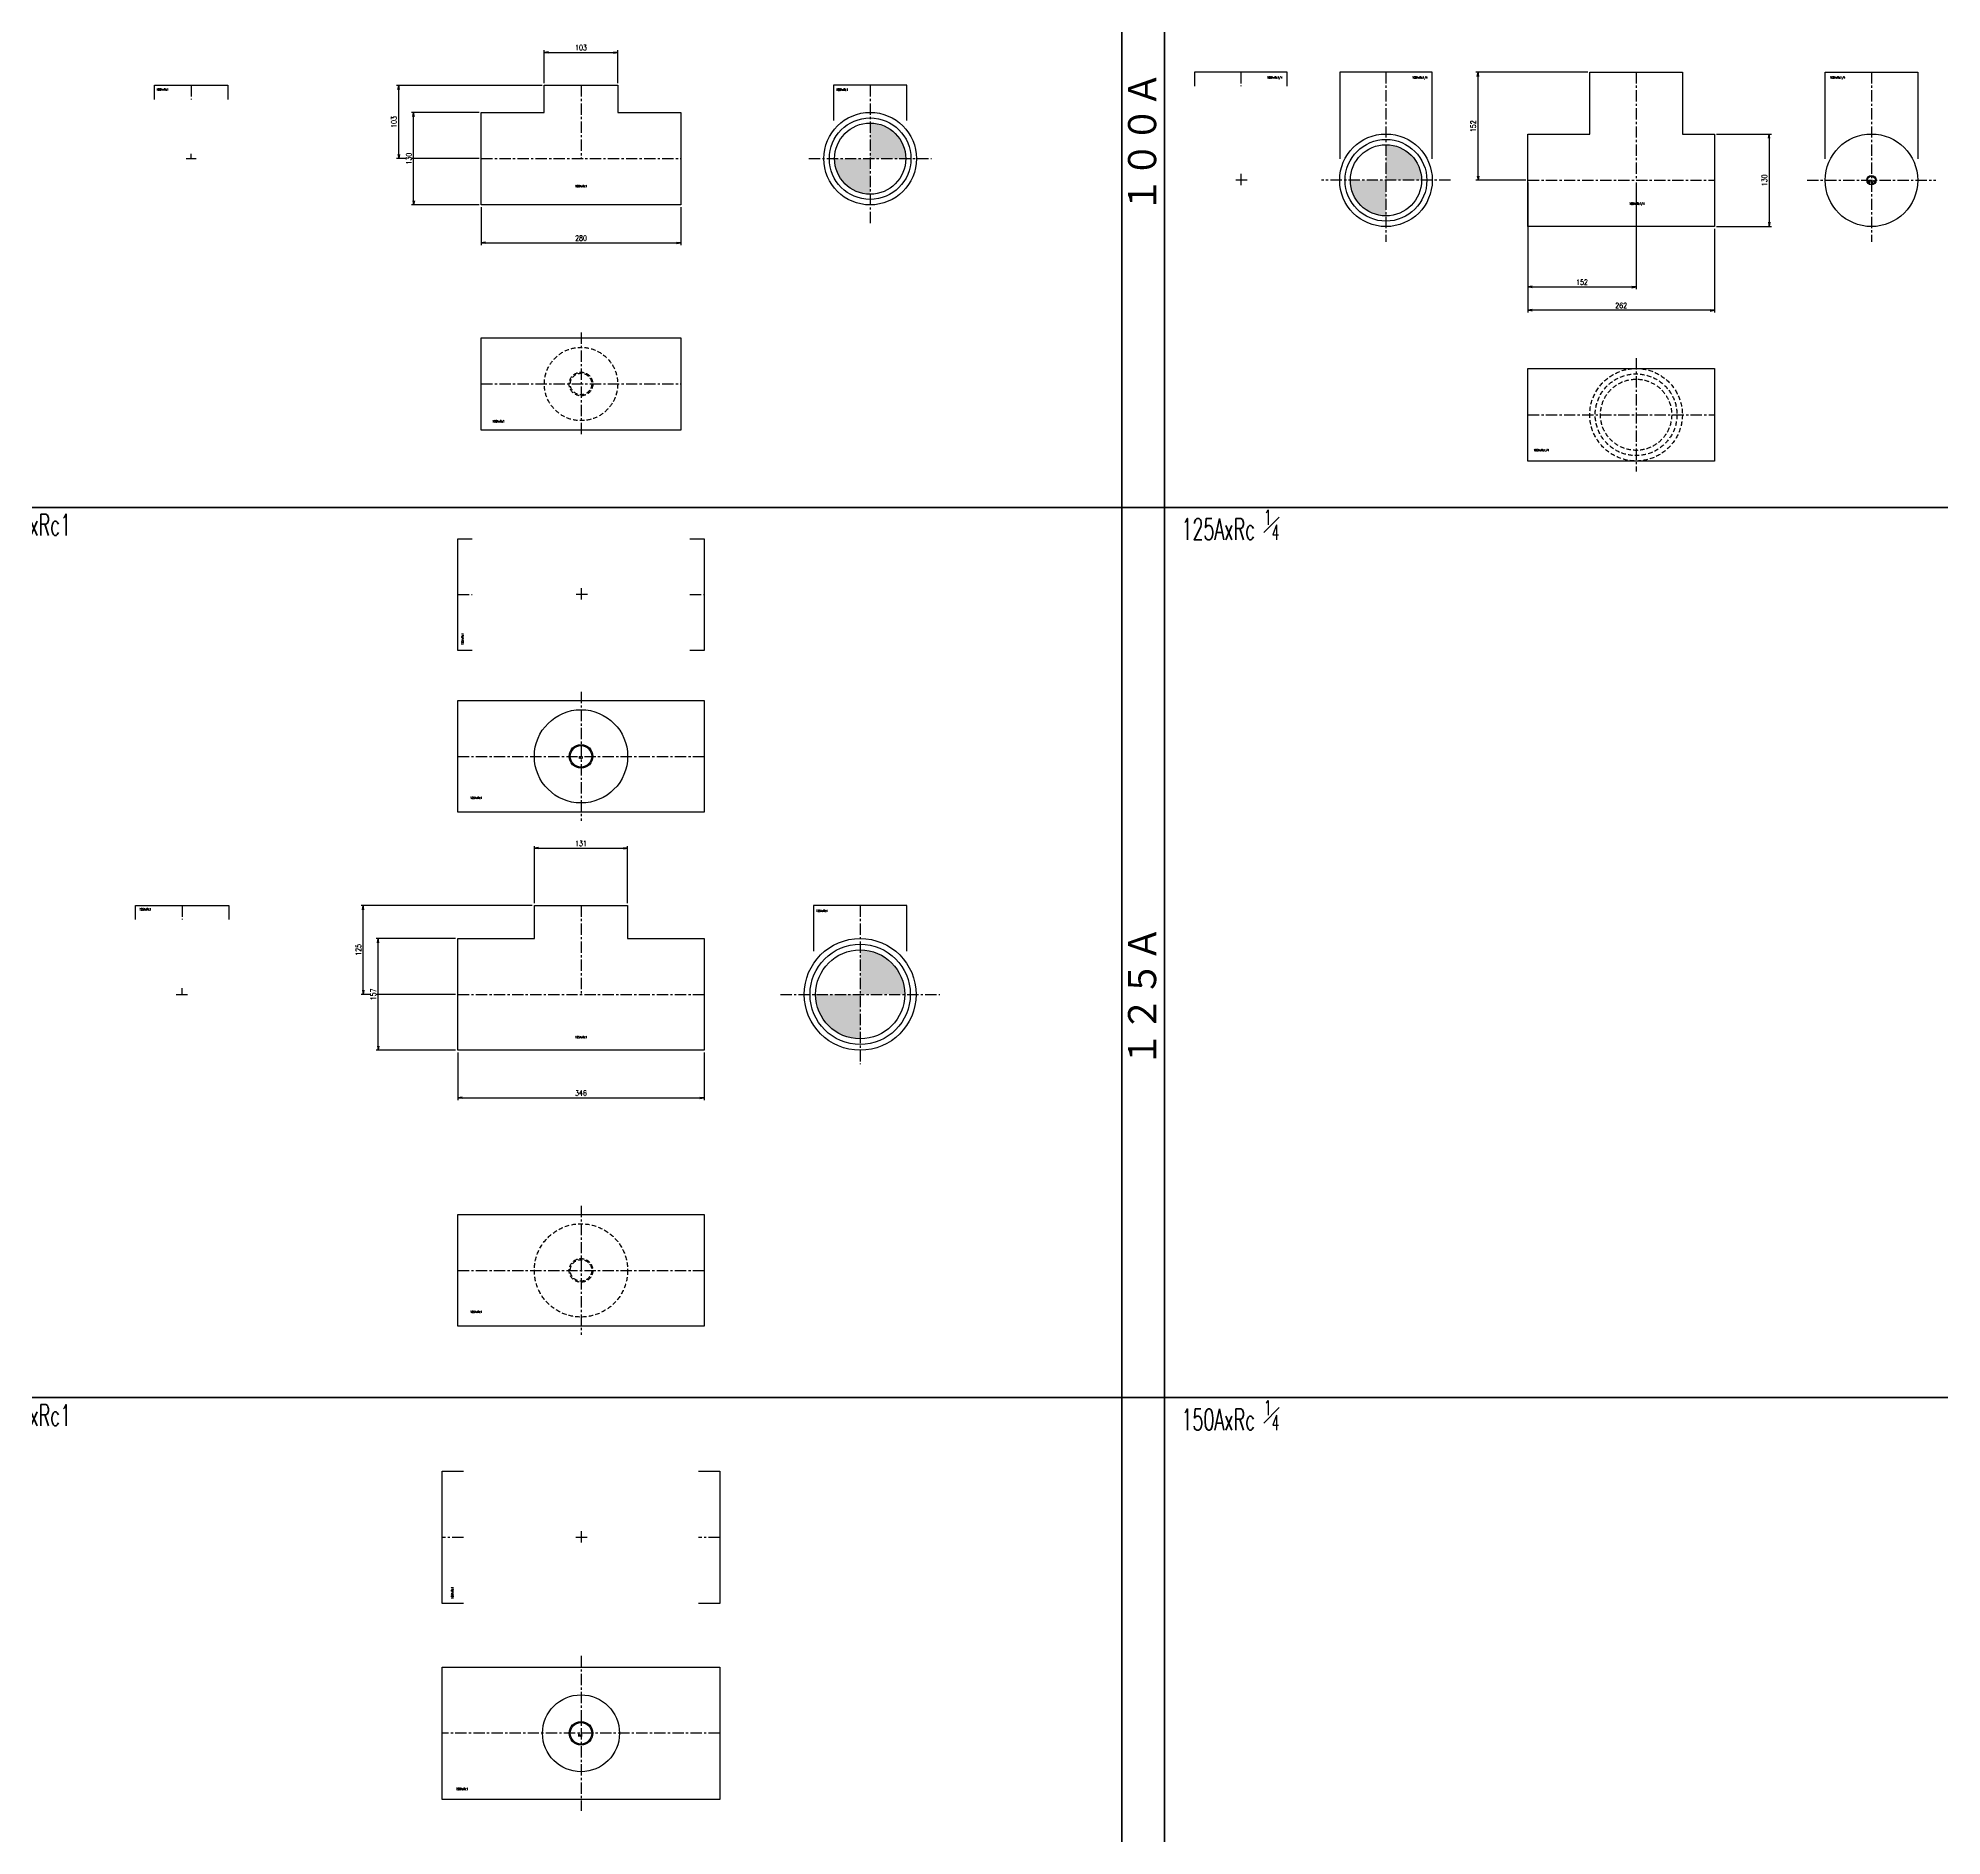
# Model space of a CAD drawing. Header units: millimetres. Extents: x 1711 to 90196, y -23291 to 8516.
# Drawn here: x 60083 to 62756, y -5618 to -3093 of the extents above; entities that cross this region are included whole.
import ezdxf
from ezdxf.enums import TextEntityAlignment as Align

# ---------------------------------------------------------------- set-up
doc = ezdxf.new("R2010")
doc.units = ezdxf.units.MM
doc.header["$PDMODE"] = 35
doc.linetypes.add('CENTER', pattern=[50.8, 31.75, -6.35, 6.35, -6.35])
doc.linetypes.add('HIDDEN', pattern=[9.525, 6.35, -3.175])
doc.layers.add('line', color=153, linetype='Continuous', lineweight=50)
for name, color, linetype in [('寸法', 2, 'Continuous'), ('配管-CVP', 4, 'Continuous'), ('＃配管（PVC)', 21, 'Continuous')]:
    doc.layers.add(name, color=color, linetype=linetype)
doc.styles.add('kpk', font='romans.shx', dxfattribs={"width": 0.7, "bigfont": 'extfont2.shx'})
doc.styles.get("Standard").update_dxf_attribs({"font": 'romans.shx', "bigfont": 'extfont.shx'})
doc.dimstyles.new('KPK-3', dxfattribs={"dimscale": 3, "dimtxt": 2.5, "dimasz": 2, "dimexe": 1, "dimexo": 1, "dimgap": 1, "dimtad": 3, "dimdec": 1, "dimdsep": 46, "dimtxsty": 'kpk', "dimblk": 'OPEN', "dimcen": 2.5, "dimclrd": 2, "dimclre": 2, "dimclrt": 4, "dimadec": 1, "dimazin": 2, "dimtfac": 1, "dimtdec": 1, "dimtmove": 0, "dimatfit": 2, "dimldrblk": 'OPEN', "dimfxl": 0, "dimlwd": -1, "dimlwe": -1, "dimarcsym": 0})

# ---------------------------------------------------------------- blocks, each defined once
blk = doc.blocks.new('_Open')
at = {"color": 0, "linetype": 'ByBlock', "lineweight": -2}
for p, q in [((-1, 0.17), (0, 0)), ((-1, -0.17), (0, 0)), ((0, 0), (-1, 0))]:
    blk.add_line(p, q, dxfattribs=at)
blk = doc.blocks.new('*D2090')
at = {"layer": 'Defpoints', "color": 0, "transparency": 16777216}
for p in [(62174.8, -3292.7), (62326.8, -3292.7), (62326.8, -3442.5)]:
    blk.add_point(p, dxfattribs=at)
at = {"layer": '寸法', "color": 2, "transparency": 16777216}
for p, q in [((62174.8, -3295.7), (62174.8, -3445.5)), ((62326.8, -3295.7), (62326.8, -3445.5)), ((62180.8, -3442.5), (62320.8, -3442.5))]:
    blk.add_line(p, q, dxfattribs=at)
at = {"layer": '寸法', "color": 2, "transparency": 16777216, "xscale": 6, "yscale": 6, "zscale": 6, "rotation": 180}
blk.add_blockref('_Open', (62174.8, -3442.5), dxfattribs=at)
at = {"layer": '寸法', "color": 2, "transparency": 16777216, "xscale": 6, "yscale": 6, "zscale": 6}
blk.add_blockref('_Open', (62326.8, -3442.5), dxfattribs=at)
at = {"layer": '寸法', "color": 4, "transparency": 16777216, "insert": (62250.8, -3435.7), "char_height": 7.5, "attachment_point": 5, "style": 'kpk', "bg_fill": 3, "box_fill_scale": 1.1, "bg_fill_color": 256, "bg_fill_true_color": 13158600, "bg_fill_transparency": 0}
blk.add_mtext('152', dxfattribs=at)
blk = doc.blocks.new('*D2091')
at = {"layer": 'Defpoints', "color": 0, "transparency": 16777216}
for p in [(62174.8, -3357.7), (62436.8, -3357.7), (62174.8, -3475.3)]:
    blk.add_point(p, dxfattribs=at)
at = {"layer": '寸法', "color": 2, "transparency": 16777216}
for p, q in [((62174.8, -3360.7), (62174.8, -3478.3)), ((62436.8, -3360.7), (62436.8, -3478.3)), ((62430.8, -3475.3), (62180.8, -3475.3))]:
    blk.add_line(p, q, dxfattribs=at)
at = {"layer": '寸法', "color": 2, "transparency": 16777216, "xscale": 6, "yscale": 6, "zscale": 6, "rotation": 180}
blk.add_blockref('_Open', (62174.8, -3475.3), dxfattribs=at)
at = {"layer": '寸法', "color": 2, "transparency": 16777216, "xscale": 6, "yscale": 6, "zscale": 6}
blk.add_blockref('_Open', (62436.8, -3475.3), dxfattribs=at)
at = {"layer": '寸法', "color": 4, "transparency": 16777216, "insert": (62305.8, -3468.6), "char_height": 7.5, "attachment_point": 5, "style": 'kpk', "bg_fill": 3, "box_fill_scale": 1.1, "bg_fill_color": 256, "bg_fill_true_color": 13158600, "bg_fill_transparency": 0}
blk.add_mtext('262', dxfattribs=at)
blk = doc.blocks.new('*D2092')
at = {"layer": 'Defpoints', "color": 0, "transparency": 16777216}
for p in [(62104.8, -3140.7), (62261.8, -3140.7), (62174.8, -3292.7)]:
    blk.add_point(p, dxfattribs=at)
at = {"layer": '寸法', "color": 2, "transparency": 16777216}
for p, q in [((62258.8, -3140.7), (62101.8, -3140.7)), ((62104.8, -3286.7), (62104.8, -3146.7)), ((62171.8, -3292.7), (62101.8, -3292.7))]:
    blk.add_line(p, q, dxfattribs=at)
at = {"layer": '寸法', "color": 2, "transparency": 16777216, "xscale": 6, "yscale": 6, "zscale": 6}
for p, rotation in [((62104.8, -3140.7), 90), ((62104.8, -3292.7), 270)]:
    blk.add_blockref('_Open', p, dxfattribs=dict(at, rotation=rotation))
at = {"layer": '寸法', "color": 4, "transparency": 16777216, "insert": (62098, -3216.7), "char_height": 7.5, "attachment_point": 5, "rotation": 90, "style": 'kpk', "bg_fill": 3, "box_fill_scale": 1.1, "bg_fill_color": 256, "bg_fill_true_color": 13158600, "bg_fill_transparency": 0}
blk.add_mtext('152', dxfattribs=at)
blk = doc.blocks.new('*D2093')
at = {"layer": 'Defpoints', "color": 0, "transparency": 16777216}
for p in [(62436.8, -3227.7), (62436.8, -3357.7), (62513.7, -3357.7)]:
    blk.add_point(p, dxfattribs=at)
at = {"layer": '寸法', "color": 2, "transparency": 16777216}
for p, q in [((62439.8, -3227.7), (62516.7, -3227.7)), ((62513.7, -3233.7), (62513.7, -3351.7)), ((62439.8, -3357.7), (62516.7, -3357.7))]:
    blk.add_line(p, q, dxfattribs=at)
at = {"layer": '寸法', "color": 2, "transparency": 16777216, "xscale": 6, "yscale": 6, "zscale": 6}
for p, rotation in [((62513.7, -3227.7), 90), ((62513.7, -3357.7), 270)]:
    blk.add_blockref('_Open', p, dxfattribs=dict(at, rotation=rotation))
at = {"layer": '寸法', "color": 4, "transparency": 16777216, "insert": (62506.9, -3292.7), "char_height": 7.5, "attachment_point": 5, "rotation": 90, "style": 'kpk', "bg_fill": 3, "box_fill_scale": 1.1, "bg_fill_color": 256, "bg_fill_true_color": 13158600, "bg_fill_transparency": 0}
blk.add_mtext('130', dxfattribs=at)
blk = doc.blocks.new('A$Cb0ec0105')
at = {"layer": 'line'}
for p, q in [((8121.8, -9662.3), (8121.8, 0)), ((8121.8, -9662.3), (8121.8, 0)), ((8181.8, 0), (8181.8, -9662.3))]:
    blk.add_line(p, q, dxfattribs=at)
for points in [[(0, -5360), (2414, -5360), (3514, -5360), (4614, -5360), (5714, -5360), (6814, -5360), (7914, -5360), (7974, -5360), (9074, -5360), (10174, -5360), (11274, -5360), (12374, -5360), (13681.8, -5360)], [(0, -6610), (2414, -6610), (3514, -6610), (4614, -6610), (5714, -6610), (6814, -6610), (7914, -6610), (7974, -6610), (9074, -6610), (10174, -6610), (11274, -6610), (12374, -6610), (13681.8, -6610)]]:
    blk.add_lwpolyline(points, dxfattribs=at)
at = {"layer": 'line', "char_height": 45, "attachment_point": 5, "rotation": 90}
for s, insert in [('１００Ａ', (8151.8, -4846.6)), ('１２５Ａ', (8151.8, -6046.7))]:
    blk.add_mtext(s, dxfattribs=dict(at, insert=insert))
at = {"layer": 'line', "char_height": 30, "attachment_point": 4}
for s, insert in [('{\\W0.6;125AxRc1}', (6527.4, -5384.2)), ('{\\W0.6;125AxRc \\H0.7x;\\S1#4;}', (8205.4, -5384.2)), ('{\\W0.6;150AxRc1}', (6527.4, -6635)), ('{\\W0.6;150AxRc \\H0.7x;\\S1#4;}', (8205.4, -6635))]:
    blk.add_mtext(s, dxfattribs=dict(at, insert=insert))
blk = doc.blocks.new('100AxRc1-ねじ付BT『Ｔ型』-正面')
at = {"layer": '＃配管（PVC)', "color": 2, "linetype": 'CENTER', "ltscale": 0.5}
for p, q in [((0, 103), (0, 0)), ((-140, 0), (140, 0))]:
    blk.add_line(p, q, dxfattribs=at)
at = {"layer": '＃配管（PVC)', "color": 0, "linetype": 'ByBlock'}
blk.add_lwpolyline([(-140, 65), (-51.5, 65), (-51.5, 103), (51.5, 103), (51.5, 65), (140, 65), (140, -65), (-140, -65)], close=True, dxfattribs=at)
at = {"layer": 'Defpoints', "color": 6, "style": 'kpk', "width": 0.7}
blk.add_text('100AxRc1', height=3, dxfattribs=at).set_placement((0, -37.2), align=Align.TOP_CENTER)
blk = doc.blocks.new('100AxRc1-ねじ付BT『Ｔ型』-下面')
at = {"layer": '＃配管（PVC)', "color": 2, "linetype": 'CENTER', "ltscale": 0.5}
blk.add_line((0, 72.5), (0, -72.5), dxfattribs=at)
at = {"layer": '＃配管（PVC)', "color": 0, "linetype": 'ByBlock'}
blk.add_lwpolyline([(140, 65), (140, -65), (-140, -65), (-140, 65)], close=True, dxfattribs=at)
at = {"layer": '＃配管（PVC)', "color": 2, "linetype": 'CENTER', "ltscale": 0.5}
blk.add_lwpolyline([(-140, 0), (140, 0)], dxfattribs=at)
at = {"layer": '＃配管（PVC)', "color": 252, "linetype": 'HIDDEN'}
for radius in [51.5, 15.1]:
    blk.add_circle((0, 0), radius, dxfattribs=at)
at = {"layer": '＃配管（PVC)', "color": 42, "linetype": 'HIDDEN'}
blk.add_circle((0, 0), 16.6, dxfattribs=at)
at = {"layer": 'Defpoints', "color": 6, "style": 'kpk', "width": 0.7}
blk.add_text('100AxRc1', height=3, dxfattribs=at).set_placement((-115.9, -51), align=Align.TOP_CENTER)
blk = doc.blocks.new('100AxRc1-ねじ付BT『Ｔ型』-側面')
at = {"layer": '＃配管（PVC)'}
h = blk.add_hatch(color=252, dxfattribs=at)
h.dxf.hatch_style = 1
h.paths.add_polyline_path([(50, 0, 0.414214), (0, 50), (0, 0)])
h.paths.add_polyline_path([(0, 0), (-50, 0, 0.414214), (0, -50)])
at = {"layer": '＃配管（PVC)', "color": 2, "linetype": 'CENTER', "ltscale": 0.5}
for p, q in [((0, 103), (0, -90.5)), ((-86.1, 0), (86.1, 0))]:
    blk.add_line(p, q, dxfattribs=at)
at = {"layer": '＃配管（PVC)', "color": 0, "linetype": 'ByBlock'}
blk.add_lwpolyline([(51.5, 53.5), (51.5, 103), (-51.5, 103), (-51.5, 53.5)], dxfattribs=at)
for radius in [65, 57.3, 50]:
    blk.add_circle((0, 0), radius, dxfattribs=at)
at = {"layer": 'Defpoints', "color": 6, "style": 'kpk', "width": 0.7}
blk.add_text('100AxRc1', height=3, dxfattribs=at).set_placement((-39.4, 98.5), align=Align.TOP_CENTER)
blk = doc.blocks.new('100AxRc1-ねじ付BT『Ｔ型』-半(側面)')
at = {"layer": '＃配管（PVC)', "color": 2, "linetype": 'CENTER', "ltscale": 0.5}
for p, q in [((0, 103), (0, 83)), ((-7, 0), (7, 0)), ((0, 0), (0, 7))]:
    blk.add_line(p, q, dxfattribs=at)
at = {"layer": '＃配管（PVC)', "color": 0, "linetype": 'ByBlock'}
blk.add_lwpolyline([(-51.5, 83), (-51.5, 103), (51.5, 103), (51.5, 83)], dxfattribs=at)
at = {"layer": 'Defpoints', "color": 6, "style": 'kpk', "width": 0.7}
blk.add_text('100AxRc1', height=3, dxfattribs=at).set_placement((-40.3, 98.7), align=Align.TOP_CENTER)
blk = doc.blocks.new('125AxRc1-ねじ付BT『Ｔ型』-上面')
at = {"layer": '＃配管（PVC)', "color": 2, "linetype": 'CENTER', "ltscale": 0.5}
blk.add_line((0, 90.7), (0, -90.7), dxfattribs=at)
at = {"layer": '＃配管（PVC)', "color": 0, "linetype": 'ByBlock'}
blk.add_lwpolyline([(173, 78.5), (173, -78.5), (-173, -78.5), (-173, 78.5)], close=True, dxfattribs=at)
at = {"layer": '＃配管（PVC)', "color": 2, "linetype": 'CENTER', "ltscale": 0.5}
blk.add_lwpolyline([(-173, 0), (173, 0)], dxfattribs=at)
at = {"layer": '＃配管（PVC)', "color": 0, "linetype": 'ByBlock'}
blk.add_circle((0, 0), 65.5, dxfattribs=at)
at = {"layer": '＃配管（PVC)', "color": 42, "linetype": 'ByBlock', "ltscale": 0.5}
blk.add_circle((0, 0), 16.6, dxfattribs=at)
at = {"layer": '＃配管（PVC)', "color": 0, "linetype": 'ByBlock', "ltscale": 0.5}
blk.add_circle((0, 0), 15.1, dxfattribs=at)
at = {"layer": 'Defpoints', "color": 6, "style": 'kpk', "width": 0.7}
for s, p in [('Rc1', (0, 0)), ('125AxRc1', (-147.2, -56.8))]:
    blk.add_text(s, height=3, dxfattribs=at).set_placement(p, align=Align.TOP_CENTER)
blk = doc.blocks.new('125AxRc1-ねじ付BT『Ｔ型』-正面')
at = {"layer": '＃配管（PVC)', "color": 2, "linetype": 'CENTER', "ltscale": 0.5}
for p, q in [((0, 125), (0, 0)), ((-173, 0), (173, 0))]:
    blk.add_line(p, q, dxfattribs=at)
at = {"layer": '＃配管（PVC)', "color": 0, "linetype": 'ByBlock'}
blk.add_lwpolyline([(-173, 78.5), (-65.5, 78.5), (-65.5, 125), (65.5, 125), (65.5, 78.5), (173, 78.5), (173, -78.5), (-173, -78.5)], close=True, dxfattribs=at)
at = {"layer": 'Defpoints', "color": 6, "style": 'kpk', "width": 0.7}
blk.add_text('125AxRc1', height=3, dxfattribs=at).set_placement((0, -58.5), align=Align.TOP_CENTER)
blk = doc.blocks.new('125AxRc1-ねじ付BT『Ｔ型』-下面')
at = {"layer": '＃配管（PVC)', "color": 2, "linetype": 'CENTER', "ltscale": 0.5}
blk.add_line((0, 90.7), (0, -90.7), dxfattribs=at)
at = {"layer": '＃配管（PVC)', "color": 0, "linetype": 'ByBlock'}
blk.add_lwpolyline([(173, 78.5), (173, -78.5), (-173, -78.5), (-173, 78.5)], close=True, dxfattribs=at)
at = {"layer": '＃配管（PVC)', "color": 2, "linetype": 'CENTER', "ltscale": 0.5}
blk.add_lwpolyline([(-173, 0), (173, 0)], dxfattribs=at)
at = {"layer": '＃配管（PVC)', "color": 252, "linetype": 'HIDDEN'}
for radius in [65.5, 15.1]:
    blk.add_circle((0, 0), radius, dxfattribs=at)
at = {"layer": '＃配管（PVC)', "color": 42, "linetype": 'HIDDEN'}
blk.add_circle((0, 0), 16.6, dxfattribs=at)
at = {"layer": 'Defpoints', "color": 6, "style": 'kpk', "width": 0.7}
blk.add_text('125AxRc1', height=3, dxfattribs=at).set_placement((-147.2, -56.8), align=Align.TOP_CENTER)
blk = doc.blocks.new('125AxRc1-ねじ付BT『Ｔ型』-側面')
at = {"layer": '＃配管（PVC)'}
h = blk.add_hatch(color=252, dxfattribs=at)
h.dxf.hatch_style = 1
h.paths.add_polyline_path([(0, 62.5), (0, 0), (62.5, 0, 0.414214)])
h.paths.add_polyline_path([(0, 0), (-62.5, 0, 0.414214), (0, -62.5)])
at = {"layer": '＃配管（PVC)', "color": 2, "linetype": 'CENTER', "ltscale": 0.5}
for p, q in [((0, 125), (0, -98)), ((-111.9, 0), (111.9, 0))]:
    blk.add_line(p, q, dxfattribs=at)
at = {"layer": '＃配管（PVC)', "color": 0, "linetype": 'ByBlock'}
blk.add_lwpolyline([(65.5, 60.8), (65.5, 125), (-65.5, 125), (-65.5, 60.8)], dxfattribs=at)
for radius in [78.5, 70.4, 62.5]:
    blk.add_circle((0, 0), radius, dxfattribs=at)
at = {"layer": 'Defpoints', "color": 6, "style": 'kpk', "width": 0.7}
blk.add_text('125AxRc1', height=3, dxfattribs=at).set_placement((-53.7, 118.8), align=Align.TOP_CENTER)
blk = doc.blocks.new('125AxRc1-ねじ付BT『Ｔ型』-半(側面)')
at = {"layer": '＃配管（PVC)', "color": 2, "linetype": 'CENTER', "ltscale": 0.5}
for p, q in [((0, 125), (0, 105)), ((-8.6, 0), (8.7, 0)), ((0, 0), (0, 8.7))]:
    blk.add_line(p, q, dxfattribs=at)
at = {"layer": '＃配管（PVC)', "color": 0, "linetype": 'ByBlock'}
blk.add_lwpolyline([(-65.5, 105), (-65.5, 125), (65.5, 125), (65.5, 105)], dxfattribs=at)
at = {"layer": 'Defpoints', "color": 6, "style": 'kpk', "width": 0.7}
blk.add_text('125AxRc1', height=3, dxfattribs=at).set_placement((-51.8, 121), align=Align.TOP_CENTER)
blk = doc.blocks.new('125AxRc1-ねじ付BT『Ｔ型』-半(上下)')
at = {"layer": '＃配管（PVC)', "color": 2, "linetype": 'CENTER', "ltscale": 0.5}
for p, q in [((9.1, 0), (-9.1, 0)), ((0, 9.1), (0, -9.1))]:
    blk.add_line(p, q, dxfattribs=at)
at = {"layer": '＃配管（PVC)', "color": 0, "linetype": 'ByBlock'}
for points in [[(-153, -78.5), (-173, -78.5), (-173, 78.5), (-153, 78.5)], [(153, 78.5), (173, 78.5), (173, -78.5), (153, -78.5)]]:
    blk.add_lwpolyline(points, dxfattribs=at)
at = {"layer": '＃配管（PVC)', "color": 2, "linetype": 'CENTER', "ltscale": 0.5}
for points in [[(153, 0), (173, 0)], [(-173, 0), (-153, 0)]]:
    blk.add_lwpolyline(points, dxfattribs=at)
at = {"layer": 'Defpoints', "color": 6, "style": 'kpk', "width": 0.7}
blk.add_text('125AxRc1', height=3, rotation=90, dxfattribs=at).set_placement((-167.8, -62.5), align=Align.TOP_CENTER)
blk = doc.blocks.new('*D2442')
at = {"layer": 'Defpoints', "color": 0, "transparency": 16777216}
for p in [(60589.2, -3159.3), (60793.7, -3159.3), (60705.2, -3262.3)]:
    blk.add_point(p, dxfattribs=at)
at = {"layer": '寸法', "color": 2, "transparency": 16777216}
for p, q in [((60790.7, -3159.3), (60586.2, -3159.3)), ((60589.2, -3256.3), (60589.2, -3165.3)), ((60702.2, -3262.3), (60586.2, -3262.3))]:
    blk.add_line(p, q, dxfattribs=at)
at = {"layer": '寸法', "color": 2, "transparency": 16777216, "xscale": 6, "yscale": 6, "zscale": 6}
for p, rotation in [((60589.2, -3159.3), 90), ((60589.2, -3262.3), 270)]:
    blk.add_blockref('_Open', p, dxfattribs=dict(at, rotation=rotation))
at = {"layer": '寸法', "color": 4, "transparency": 16777216, "insert": (60582.4, -3210.8), "char_height": 7.5, "attachment_point": 5, "rotation": 90, "style": 'kpk', "bg_fill": 3, "box_fill_scale": 1.1, "bg_fill_color": 256, "bg_fill_true_color": 13158600, "bg_fill_transparency": 0}
blk.add_mtext('103', dxfattribs=at)
blk = doc.blocks.new('*D2443')
at = {"layer": 'Defpoints', "color": 0, "transparency": 16777216}
for p in [(60610.2, -3197.3), (60705.2, -3197.3), (60705.2, -3327.3)]:
    blk.add_point(p, dxfattribs=at)
at = {"layer": '寸法', "color": 2, "transparency": 16777216}
for p, q in [((60702.2, -3197.3), (60607.2, -3197.3)), ((60610.2, -3321.3), (60610.2, -3203.3)), ((60702.2, -3327.3), (60607.2, -3327.3))]:
    blk.add_line(p, q, dxfattribs=at)
at = {"layer": '寸法', "color": 2, "transparency": 16777216, "xscale": 6, "yscale": 6, "zscale": 6}
for p, rotation in [((60610.2, -3197.3), 90), ((60610.2, -3327.3), 270)]:
    blk.add_blockref('_Open', p, dxfattribs=dict(at, rotation=rotation))
at = {"layer": '寸法', "color": 4, "transparency": 16777216, "insert": (60603.4, -3262.3), "char_height": 7.5, "attachment_point": 5, "rotation": 90, "style": 'kpk', "bg_fill": 3, "box_fill_scale": 1.1, "bg_fill_color": 256, "bg_fill_true_color": 13158600, "bg_fill_transparency": 0}
blk.add_mtext('130', dxfattribs=at)
blk = doc.blocks.new('*D2444')
at = {"layer": 'Defpoints', "color": 0, "transparency": 16777216}
for p in [(60705.2, -3327.3), (60985.2, -3327.3), (60985.2, -3380.6)]:
    blk.add_point(p, dxfattribs=at)
at = {"layer": '寸法', "color": 2, "transparency": 16777216}
for p, q in [((60705.2, -3330.3), (60705.2, -3383.6)), ((60985.2, -3330.3), (60985.2, -3383.6)), ((60711.2, -3380.6), (60979.2, -3380.6))]:
    blk.add_line(p, q, dxfattribs=at)
at = {"layer": '寸法', "color": 2, "transparency": 16777216, "xscale": 6, "yscale": 6, "zscale": 6, "rotation": 180}
blk.add_blockref('_Open', (60705.2, -3380.6), dxfattribs=at)
at = {"layer": '寸法', "color": 2, "transparency": 16777216, "xscale": 6, "yscale": 6, "zscale": 6}
blk.add_blockref('_Open', (60985.2, -3380.6), dxfattribs=at)
at = {"layer": '寸法', "color": 4, "transparency": 16777216, "insert": (60845.2, -3373.9), "char_height": 7.5, "attachment_point": 5, "style": 'kpk', "bg_fill": 3, "box_fill_scale": 1.1, "bg_fill_color": 256, "bg_fill_true_color": 13158600, "bg_fill_transparency": 0}
blk.add_mtext('280', dxfattribs=at)
blk = doc.blocks.new('*D2445')
at = {"layer": 'Defpoints', "color": 0, "transparency": 16777216}
for p in [(60896.7, -3113.1), (60793.7, -3159.3), (60896.7, -3159.3)]:
    blk.add_point(p, dxfattribs=at)
at = {"layer": '寸法', "color": 2, "transparency": 16777216}
for p, q in [((60793.7, -3156.3), (60793.7, -3110.1)), ((60799.7, -3113.1), (60890.7, -3113.1)), ((60896.7, -3156.3), (60896.7, -3110.1))]:
    blk.add_line(p, q, dxfattribs=at)
at = {"layer": '寸法', "color": 2, "transparency": 16777216, "xscale": 6, "yscale": 6, "zscale": 6, "rotation": 180}
blk.add_blockref('_Open', (60793.7, -3113.1), dxfattribs=at)
at = {"layer": '寸法', "color": 2, "transparency": 16777216, "xscale": 6, "yscale": 6, "zscale": 6}
blk.add_blockref('_Open', (60896.7, -3113.1), dxfattribs=at)
at = {"layer": '寸法', "color": 4, "transparency": 16777216, "insert": (60845.2, -3106.3), "char_height": 7.5, "attachment_point": 5, "style": 'kpk', "bg_fill": 3, "box_fill_scale": 1.1, "bg_fill_color": 256, "bg_fill_true_color": 13158600, "bg_fill_transparency": 0}
blk.add_mtext('103', dxfattribs=at)
blk = doc.blocks.new('*D2446')
at = {"layer": 'Defpoints', "color": 0, "transparency": 16777216}
for p in [(60539.4, -4311.2), (60779.7, -4311.2), (60672.2, -4436.2)]:
    blk.add_point(p, dxfattribs=at)
at = {"layer": '寸法', "color": 2, "transparency": 16777216}
for p, q in [((60776.7, -4311.2), (60536.4, -4311.2)), ((60539.4, -4430.2), (60539.4, -4317.2)), ((60669.2, -4436.2), (60536.4, -4436.2))]:
    blk.add_line(p, q, dxfattribs=at)
at = {"layer": '寸法', "color": 2, "transparency": 16777216, "xscale": 6, "yscale": 6, "zscale": 6}
for p, rotation in [((60539.4, -4311.2), 90), ((60539.4, -4436.2), 270)]:
    blk.add_blockref('_Open', p, dxfattribs=dict(at, rotation=rotation))
at = {"layer": '寸法', "color": 4, "transparency": 16777216, "insert": (60532.6, -4373.7), "char_height": 7.5, "attachment_point": 5, "rotation": 90, "style": 'kpk', "bg_fill": 3, "box_fill_scale": 1.1, "bg_fill_color": 256, "bg_fill_true_color": 13158600, "bg_fill_transparency": 0}
blk.add_mtext('125', dxfattribs=at)
blk = doc.blocks.new('*D2447')
at = {"layer": 'Defpoints', "color": 0, "transparency": 16777216}
for p in [(60560.4, -4357.7), (60672.2, -4357.7), (60672.2, -4514.7)]:
    blk.add_point(p, dxfattribs=at)
at = {"layer": '寸法', "color": 2, "transparency": 16777216}
for p, q in [((60669.2, -4357.7), (60557.4, -4357.7)), ((60560.4, -4508.7), (60560.4, -4363.7)), ((60669.2, -4514.7), (60557.4, -4514.7))]:
    blk.add_line(p, q, dxfattribs=at)
at = {"layer": '寸法', "color": 2, "transparency": 16777216, "xscale": 6, "yscale": 6, "zscale": 6}
for p, rotation in [((60560.4, -4357.7), 90), ((60560.4, -4514.7), 270)]:
    blk.add_blockref('_Open', p, dxfattribs=dict(at, rotation=rotation))
at = {"layer": '寸法', "color": 4, "transparency": 16777216, "insert": (60553.6, -4436.2), "char_height": 7.5, "attachment_point": 5, "rotation": 90, "style": 'kpk', "bg_fill": 3, "box_fill_scale": 1.1, "bg_fill_color": 256, "bg_fill_true_color": 13158600, "bg_fill_transparency": 0}
blk.add_mtext('157', dxfattribs=at)
blk = doc.blocks.new('*D2448')
at = {"layer": 'Defpoints', "color": 0, "transparency": 16777216}
for p in [(60910.7, -4230.8), (60779.7, -4311.2), (60910.7, -4311.2)]:
    blk.add_point(p, dxfattribs=at)
at = {"layer": '寸法', "color": 2, "transparency": 16777216}
for p, q in [((60779.7, -4308.2), (60779.7, -4227.8)), ((60785.7, -4230.8), (60904.7, -4230.8)), ((60910.7, -4308.2), (60910.7, -4227.8))]:
    blk.add_line(p, q, dxfattribs=at)
at = {"layer": '寸法', "color": 2, "transparency": 16777216, "xscale": 6, "yscale": 6, "zscale": 6, "rotation": 180}
blk.add_blockref('_Open', (60779.7, -4230.8), dxfattribs=at)
at = {"layer": '寸法', "color": 2, "transparency": 16777216, "xscale": 6, "yscale": 6, "zscale": 6}
blk.add_blockref('_Open', (60910.7, -4230.8), dxfattribs=at)
at = {"layer": '寸法', "color": 4, "transparency": 16777216, "insert": (60845.2, -4224.1), "char_height": 7.5, "attachment_point": 5, "style": 'kpk', "bg_fill": 3, "box_fill_scale": 1.1, "bg_fill_color": 256, "bg_fill_true_color": 13158600, "bg_fill_transparency": 0}
blk.add_mtext('131', dxfattribs=at)
blk = doc.blocks.new('*D2449')
at = {"layer": 'Defpoints', "color": 0, "transparency": 16777216}
for p in [(60672.2, -4514.7), (61018.2, -4514.7), (61018.2, -4581.6)]:
    blk.add_point(p, dxfattribs=at)
at = {"layer": '寸法', "color": 2, "transparency": 16777216}
for p, q in [((60672.2, -4517.7), (60672.2, -4584.6)), ((61018.2, -4517.7), (61018.2, -4584.6)), ((60678.2, -4581.6), (61012.2, -4581.6))]:
    blk.add_line(p, q, dxfattribs=at)
at = {"layer": '寸法', "color": 2, "transparency": 16777216, "xscale": 6, "yscale": 6, "zscale": 6, "rotation": 180}
blk.add_blockref('_Open', (60672.2, -4581.6), dxfattribs=at)
at = {"layer": '寸法', "color": 2, "transparency": 16777216, "xscale": 6, "yscale": 6, "zscale": 6}
blk.add_blockref('_Open', (61018.2, -4581.6), dxfattribs=at)
at = {"layer": '寸法', "color": 4, "transparency": 16777216, "insert": (60845.2, -4574.8), "char_height": 7.5, "attachment_point": 5, "style": 'kpk', "bg_fill": 3, "box_fill_scale": 1.1, "bg_fill_color": 256, "bg_fill_true_color": 13158600, "bg_fill_transparency": 0}
blk.add_mtext('346', dxfattribs=at)
blk = doc.blocks.new('150AxRc1-ねじ付BT『Ｔ型』-上面')
at = {"layer": '＃配管（PVC)', "color": 2, "linetype": 'CENTER', "ltscale": 0.5}
for p, q in [((0, 108.8), (0, -108.8)), ((195, 0), (-195, 0))]:
    blk.add_line(p, q, dxfattribs=at)
at = {"layer": '＃配管（PVC)', "color": 0, "linetype": 'ByBlock'}
blk.add_lwpolyline([(195, 93), (195, -93), (-195, -93), (-195, 93)], close=True, dxfattribs=at)
blk.add_circle((0, 0), 54, dxfattribs=at)
at = {"layer": '＃配管（PVC)', "color": 42, "linetype": 'ByBlock', "ltscale": 0.5}
blk.add_circle((0, 0), 16.6, dxfattribs=at)
at = {"layer": '＃配管（PVC)', "color": 0, "linetype": 'ByBlock', "ltscale": 0.5}
blk.add_circle((0, 0), 15.1, dxfattribs=at)
at = {"layer": 'Defpoints', "color": 6, "style": 'kpk', "width": 0.7}
for s, p in [('Rc1 ', (0, -1.4)), ('150AxRc1', (-167.1, -76.7))]:
    blk.add_text(s, height=3, dxfattribs=at).set_placement(p, align=Align.TOP_CENTER)
blk = doc.blocks.new('150AxRc1-ねじ付BT『Ｔ型』-半(上下)')
at = {"layer": '＃配管（PVC)', "color": 2, "linetype": 'CENTER', "ltscale": 0.5}
for p, q in [((8.7, 0), (-8.7, 0)), ((0, 8.7), (0, -8.7)), ((195, 0), (165, 0)), ((-165, 0), (-195, 0))]:
    blk.add_line(p, q, dxfattribs=at)
at = {"layer": '＃配管（PVC)', "color": 0, "linetype": 'ByBlock'}
for points in [[(-165, -93), (-195, -93), (-195, 93), (-165, 93)], [(165, 93), (195, 93), (195, -93), (165, -93)]]:
    blk.add_lwpolyline(points, dxfattribs=at)
at = {"layer": 'Defpoints', "color": 6, "style": 'kpk', "width": 0.7}
blk.add_text('150AxRc1', height=3, rotation=90, dxfattribs=at).set_placement((-182.2, -78), align=Align.TOP_CENTER)
blk = doc.blocks.new('100AxRc1／4-ねじ付BT『L型』-正面')
at = {"layer": '＃配管（PVC)', "color": 2, "linetype": 'CENTER', "ltscale": 0.5}
for p, q in [((0, 152), (0, 0)), ((-152, 0), (0, 0)), ((0, 0), (110, 0))]:
    blk.add_line(p, q, dxfattribs=at)
at = {"layer": '＃配管（PVC)', "color": 0, "linetype": 'ByBlock'}
blk.add_lwpolyline([(-152, -65), (-152, 65), (-65, 65), (-65, 152), (65, 152), (65, 65), (110, 65), (110, -65)], close=True, dxfattribs=at)
at = {"layer": 'Defpoints', "color": 6, "style": 'kpk', "width": 0.7}
blk.add_text('100AxRc1/4', height=3, dxfattribs=at).set_placement((1.3, -31.3), align=Align.TOP_CENTER)
blk = doc.blocks.new('100AxRc1／4-ねじ付BT『L型』-下面')
at = {"layer": '＃配管（PVC)', "color": 2, "linetype": 'CENTER', "ltscale": 0.5}
for p, q in [((0, 79.6), (0, -79.6)), ((-152, 0), (110, 0))]:
    blk.add_line(p, q, dxfattribs=at)
at = {"layer": '＃配管（PVC)', "color": 0, "linetype": 'ByBlock'}
blk.add_lwpolyline([(110, -65), (-152, -65), (-152, 65), (110, 65)], close=True, dxfattribs=at)
at = {"layer": '＃配管（PVC)', "color": 252, "linetype": 'HIDDEN'}
for radius in [65, 57.4, 50]:
    blk.add_circle((0, 0), radius, dxfattribs=at)
at = {"layer": 'Defpoints', "color": 6, "style": 'kpk', "width": 0.7}
blk.add_text('100AxRc1/4', height=3, dxfattribs=at).set_placement((-133.1, -48.3), align=Align.TOP_CENTER)
blk = doc.blocks.new('100AxRc1／4-ねじ付BT『L型』-側面(Rc1／4)')
at = {"layer": '＃配管（PVC)', "color": 2, "linetype": 'CENTER', "ltscale": 0.5}
for p, q in [((0, 152), (0, -86.3)), ((-90.4, 0), (90.4, 0))]:
    blk.add_line(p, q, dxfattribs=at)
at = {"layer": '＃配管（PVC)', "color": 0, "linetype": 'ByBlock'}
blk.add_lwpolyline([(-65, 30), (-65, 152), (65, 152), (65, 30)], dxfattribs=at)
for radius in [65, 5.72]:
    blk.add_circle((0, 0), radius, dxfattribs=at)
at = {"layer": '＃配管（PVC)', "color": 42, "linetype": 'ByBlock'}
blk.add_circle((0, 0), 6.58, dxfattribs=at)
at = {"layer": 'Defpoints', "color": 6, "style": 'kpk', "width": 0.7}
for s, p in [('100AxRc1/4', (-47.6, 145.8)), ('Rc1/4 ', (0.8, -0.3))]:
    blk.add_text(s, height=3, dxfattribs=at).set_placement(p, align=Align.TOP_CENTER)
blk = doc.blocks.new('100AxRc1／4-ねじ付BT『L型』-側面(100A)')
at = {"layer": '＃配管（PVC)', "linetype": 'ByBlock'}
h = blk.add_hatch(color=252, dxfattribs=at)
h.dxf.hatch_style = 1
h.paths.add_polyline_path([(0, 50), (0, 0), (50, 0, 0.414214)])
h.paths.add_polyline_path([(0, 0), (-50, 0, 0.414214), (0, -50)])
at = {"layer": '＃配管（PVC)', "color": 2, "linetype": 'CENTER', "ltscale": 0.5}
for p, q in [((0, 152), (0, -86.3)), ((90.4, 0), (-90.4, 0))]:
    blk.add_line(p, q, dxfattribs=at)
at = {"layer": '＃配管（PVC)', "color": 0, "linetype": 'ByBlock'}
blk.add_lwpolyline([(65, 30), (65, 152), (-65, 152), (-65, 30)], dxfattribs=at)
for radius in [65, 57.4, 50]:
    blk.add_circle((0, 0), radius, dxfattribs=at)
at = {"layer": 'Defpoints', "color": 6, "style": 'kpk', "width": 0.7}
blk.add_text('100AxRc1/4', height=3, dxfattribs=at).set_placement((47.6, 145.8), align=Align.TOP_CENTER)
blk = doc.blocks.new('100AxRc1／4-ねじ付BT『L型』-半(側面)')
at = {"layer": '＃配管（PVC)', "color": 2, "linetype": 'CENTER', "ltscale": 0.5}
for p, q in [((0, 152), (0, 132)), ((9, 0), (-9, 0)), ((0, 9), (0, -9))]:
    blk.add_line(p, q, dxfattribs=at)
at = {"layer": '＃配管（PVC)', "color": 0, "linetype": 'ByBlock'}
blk.add_lwpolyline([(65, 132), (65, 152), (-65, 152), (-65, 132)], dxfattribs=at)
at = {"layer": 'Defpoints', "color": 6, "style": 'kpk', "width": 0.7}
blk.add_text('100AxRc1/4', height=3, dxfattribs=at).set_placement((47.6, 145.8), align=Align.TOP_CENTER)

msp = doc.modelspace()

# ---------------------------------------------------------------- block references
at = {"layer": '配管-CVP', "linetype": 'ByBlock'}
for name, p in [('100AxRc1／4-ねじ付BT『L型』-半(側面)', (61771.6488, -3292.6928)), ('100AxRc1／4-ねじ付BT『L型』-側面(100A)', (61975.5345, -3292.6928)), ('100AxRc1／4-ねじ付BT『L型』-側面(Rc1／4)', (62657.1965, -3292.6928)), ('100AxRc1／4-ねじ付BT『L型』-下面', (62326.7532, -3622.0234))]:
    msp.add_blockref(name, p, dxfattribs=at)
at = {"layer": '配管-CVP'}
for name, p in [('100AxRc1-ねじ付BT『Ｔ型』-半(側面)', (60297.7812, -3262.2968)), ('100AxRc1-ねじ付BT『Ｔ型』-正面', (60845.2143, -3262.2968)), ('100AxRc1-ねじ付BT『Ｔ型』-側面', (61251.2193, -3262.2968)), ('100AxRc1-ねじ付BT『Ｔ型』-下面', (60845.2143, -3578.798)), ('125AxRc1-ねじ付BT『Ｔ型』-半(上下)', (60845.2143, -3874.6159)), ('125AxRc1-ねじ付BT『Ｔ型』-上面', (60845.2143, -4101.8264)), ('125AxRc1-ねじ付BT『Ｔ型』-半(側面)', (60285.1524, -4436.1858)), ('125AxRc1-ねじ付BT『Ｔ型』-正面', (60845.2143, -4436.1858)), ('125AxRc1-ねじ付BT『Ｔ型』-側面', (61237.2193, -4436.1858)), ('125AxRc1-ねじ付BT『Ｔ型』-下面', (60845.2143, -4823.895)), ('150AxRc1-ねじ付BT『Ｔ型』-半(上下)', (60845.2143, -5198.8647)), ('150AxRc1-ねじ付BT『Ｔ型』-上面', (60845.2143, -5474.0422))]:
    msp.add_blockref(name, p, dxfattribs=at)

# ---------------------------------------------------------------- dimensions: what is measured, and where the dimension line sits
at = {"layer": '寸法'}
dim = msp.add_linear_dim(base=(62326.7532, -3442.4976), p1=(62174.7532, -3292.6928), p2=(62326.7532, -3292.6928), dimstyle='KPK-3', dxfattribs=at)
dim.commit()
dim.dimension.update_dxf_attribs({"geometry": '*D2090', "text_midpoint": (62250.7532, -3435.7476)})

# ---------------------------------------------------------------- next in the draw order: dimensions: what is measured, and where the dimension line sits
dim = msp.add_linear_dim(base=(62104.7516, -3140.6928), p1=(62174.7532, -3292.6928), p2=(62261.7532, -3140.6928), angle=90, dimstyle='KPK-3', dxfattribs=at)
dim.commit()
dim.dimension.update_dxf_attribs({"geometry": '*D2092', "text_midpoint": (62098.0016, -3216.6928)})
dim = msp.add_linear_dim(base=(62174.7532, -3475.3401), p1=(62436.7532, -3357.6928), p2=(62174.7532, -3357.6928), dimstyle='KPK-3', dxfattribs=at)
dim.commit()
dim.dimension.update_dxf_attribs({"geometry": '*D2091', "text_midpoint": (62305.7532, -3468.5901)})

# ---------------------------------------------------------------- next in the draw order: dimensions: what is measured, and where the dimension line sits
dim = msp.add_linear_dim(base=(62513.6513, -3357.6928), p1=(62436.7532, -3227.6928), p2=(62436.7532, -3357.6928), angle=90, dimstyle='KPK-3', dxfattribs=at)
dim.commit()
dim.dimension.update_dxf_attribs({"geometry": '*D2093', "text_midpoint": (62506.9013, -3292.6928)})

# ---------------------------------------------------------------- next in the draw order: block references
at = {"layer": 'line'}
msp.add_blockref('A$Cb0ec0105', (53482.959, 1607.5677), dxfattribs=at)
at = {"layer": '配管-CVP', "linetype": 'ByBlock'}
msp.add_blockref('100AxRc1／4-ねじ付BT『L型』-正面', (62326.7532, -3292.6928), dxfattribs=at)

# ---------------------------------------------------------------- next in the draw order: dimensions: what is measured, and where the dimension line sits
at = {"layer": '寸法'}
for base, p1, p2, picture, middle in [((60589.194, -3159.2968), (60705.2143, -3262.2968), (60793.7143, -3159.2968), '*D2442', (60582.444, -3210.7968)), ((60539.3595, -4311.1858), (60672.2143, -4436.1858), (60779.7143, -4311.1858), '*D2446', (60532.6095, -4373.6858))]:
    dim = msp.add_linear_dim(base=base, p1=p1, p2=p2, angle=90, dimstyle='KPK-3', dxfattribs=at)
    dim.commit()
    dim.dimension.update_dxf_attribs({"geometry": picture, "text_midpoint": middle})

# ---------------------------------------------------------------- next in the draw order: dimensions: what is measured, and where the dimension line sits
for base, p1, p2, picture, middle in [((60896.7143, -3113.0921), (60793.7143, -3159.2968), (60896.7143, -3159.2968), '*D2445', (60845.2143, -3106.3421)), ((60910.7143, -4230.8387), (60779.7143, -4311.1858), (60910.7143, -4311.1858), '*D2448', (60845.2143, -4224.0887))]:
    dim = msp.add_linear_dim(base=base, p1=p1, p2=p2, dimstyle='KPK-3', dxfattribs=at)
    dim.commit()
    dim.dimension.update_dxf_attribs({"geometry": picture, "text_midpoint": middle})
for base, p1, p2, picture, middle in [((60610.194, -3197.2968), (60705.2143, -3327.2968), (60705.2143, -3197.2968), '*D2443', (60603.444, -3262.2968)), ((60560.3595, -4357.6858), (60672.2143, -4514.6858), (60672.2143, -4357.6858), '*D2447', (60553.6095, -4436.1858))]:
    dim = msp.add_linear_dim(base=base, p1=p1, p2=p2, angle=90, dimstyle='KPK-3', dxfattribs=at)
    dim.commit()
    dim.dimension.update_dxf_attribs({"geometry": picture, "text_midpoint": middle})

# ---------------------------------------------------------------- next in the draw order: dimensions: what is measured, and where the dimension line sits
for base, p1, p2, picture, middle in [((60985.2143, -3380.6273), (60705.2143, -3327.2968), (60985.2143, -3327.2968), '*D2444', (60845.2143, -3373.8773)), ((61018.2143, -4581.5979), (60672.2143, -4514.6858), (61018.2143, -4514.6858), '*D2449', (60845.2143, -4574.8479))]:
    dim = msp.add_linear_dim(base=base, p1=p1, p2=p2, dimstyle='KPK-3', dxfattribs=at)
    dim.commit()
    dim.dimension.update_dxf_attribs({"geometry": picture, "text_midpoint": middle})

doc.saveas('drawing.dxf')
